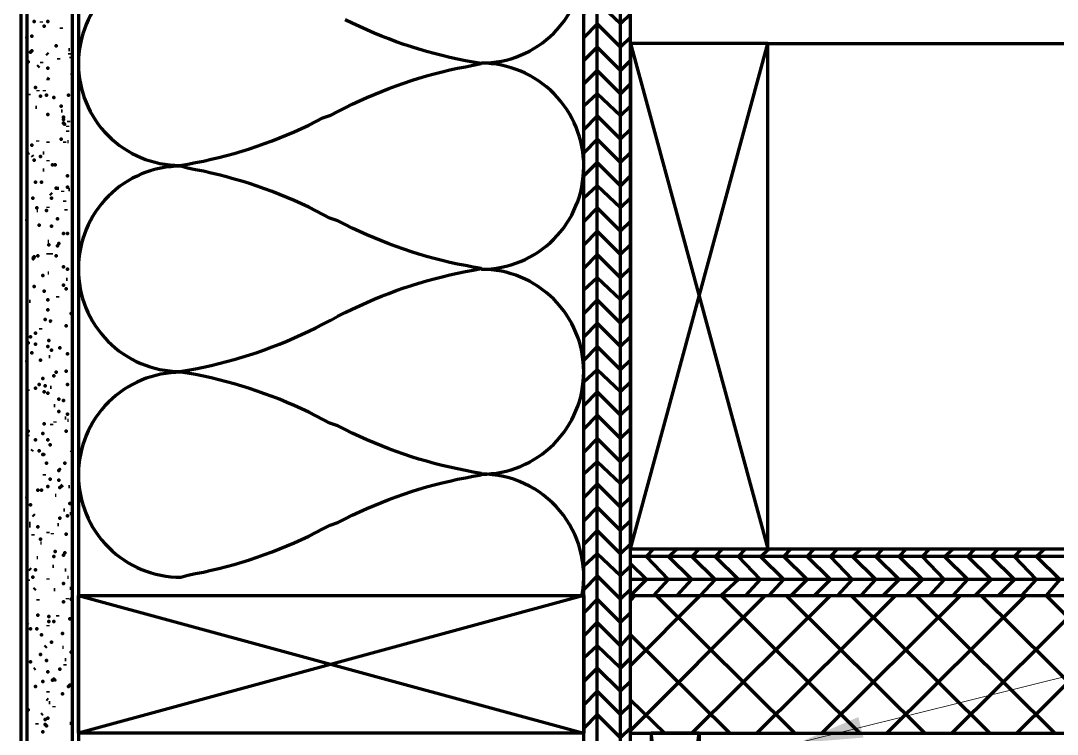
# Model space of a CAD drawing. Extents: x 207.7 to 257.7, y 176.6 to 255.2.
# Drawn here: x 210.38 to 222.45, y 199.49 to 207.8 of the extents above; entities that cross this region are included whole.
import ezdxf

# ---------------------------------------------------------------- set-up
doc = ezdxf.new("R2010")
doc.units = 0
doc.header["$MEASUREMENT"] = 0
for name, color, linetype, lineweight in [('Dt-Line 1', 9, 'Continuous', 0), ('Dt-Line 2', 6, 'Continuous', 9), ('Dt-Line 3', 7, 'Continuous', 15), ('Dt-Text', 121, 'Continuous', 20)]:
    doc.layers.add(name, color=color, linetype=linetype, lineweight=lineweight)
doc.styles.get("Standard").update_dxf_attribs({"font": 'Arial.ttf'})
doc.dimstyles.new('1 & 1 Half111', dxfattribs={"dimtxt": 0.75, "dimasz": 0.75, "dimexe": 1, "dimexo": 0.375, "dimgap": 0.5, "dimtad": 1, "dimdec": 4, "dimzin": 3, "dimdsep": 46, "dimlunit": 4, "dimtxsty": 'Standard', "dimblk": 'ARCHTICK', "dimcen": 0.09375, "dimdle": 1, "dimclrd": 253, "dimclre": 253, "dimclrt": 256, "dimadec": 0, "dimazin": 0, "dimtfac": 0.6, "dimtdec": 4, "dimtix": 1, "dimtmove": 2, "dimatfit": 0, "dimfxl": 1, "dimfrac": 1, "dimtolj": 1, "dimtzin": 0, "dimlwd": 9, "dimlwe": 9, "dimarcsym": 0})

# ---------------------------------------------------------------- blocks, each defined once
blk = doc.blocks.new('_ARCHTICK')
at = {"color": 0, "linetype": 'ByBlock', "const_width": 0.15}
blk.add_lwpolyline([(-0.5, -0.5), (0.5, 0.5)], dxfattribs=at)

msp = doc.modelspace()

# ---------------------------------------------------------------- linework, layer by layer
at = {"layer": 'Dt-Line 1', "linetype": 'Continuous', "lineweight": 158}
for p, q in [((210.62361, 207.78036), (210.62361, 207.79464)), ((210.85218, 207.72321), (210.85218, 207.70893)), ((210.96647, 207.59464), (210.98076, 207.59464)), ((210.68075, 207.42321), (210.69504, 207.40893)), ((210.9379, 207.46607), (210.95218, 207.46607)), ((210.95218, 207.40893), (210.95218, 207.42321)), ((210.58076, 207.26607), (210.59504, 207.28036)), ((210.62361, 207.32321), (210.62361, 207.30893)), ((210.82361, 207.35179), (210.82361, 207.36607)), ((210.96647, 207.36607), (210.96647, 207.38036)), ((210.48075, 206.9375), (210.48075, 206.95179)), ((210.58076, 206.99464), (210.58076, 206.98036)), ((210.65218, 206.99464), (210.65218, 206.98036)), ((210.55218, 206.79464), (210.56647, 206.79464)), ((210.85218, 206.75178), (210.86647, 206.75178)), ((210.92361, 206.58036), (210.92361, 206.56607)), ((210.9379, 206.6375), (210.9379, 206.62321)), ((210.92361, 206.52321), (210.92361, 206.50893)), ((210.58076, 206.39464), (210.58076, 206.40893)), ((210.69504, 206.39464), (210.69504, 206.38036)), ((210.89504, 206.38036), (210.89504, 206.39464)), ((210.92361, 206.39464), (210.9379, 206.39464)), ((210.50933, 206.2375), (210.52361, 206.22321)), ((210.6379, 206.26607), (210.65218, 206.26607)), ((210.6379, 206.06607), (210.65218, 206.06607)), ((210.69504, 206.18035), (210.69504, 206.16607)), ((210.86647, 205.82321), (210.86647, 205.80893)), ((210.9379, 205.8375), (210.95218, 205.8375)), ((210.72361, 205.79464), (210.7379, 205.78035)), ((210.89504, 205.69464), (210.89504, 205.70893)), ((210.56647, 205.59464), (210.58076, 205.59464)), ((210.69504, 205.6375), (210.69504, 205.62321)), ((210.90933, 205.59464), (210.90933, 205.60893)), ((210.69504, 205.2375), (210.70933, 205.2375)), ((210.69504, 205.09464), (210.69504, 205.08036)), ((210.7379, 205.08036), (210.7379, 205.09464)), ((210.69504, 204.86607), (210.70933, 204.86607)), ((210.90933, 204.79464), (210.92361, 204.79464)), ((210.98076, 204.79464), (210.98076, 204.78035)), ((210.45218, 204.70892), (210.45218, 204.69464)), ((210.48075, 204.5375), (210.49504, 204.5375)), ((210.80933, 204.59464), (210.80933, 204.58035)), ((210.60933, 204.22321), (210.60933, 204.20892)), ((210.70933, 203.89464), (210.72361, 203.89464)), ((210.72361, 203.53749), (210.7379, 203.53749)), ((210.46647, 203.49464), (210.46647, 203.50892)), ((210.76647, 203.32321), (210.78076, 203.32321)), ((210.89504, 203.18035), (210.90933, 203.18035)), ((210.98076, 203.20892), (210.98076, 203.19464)), ((210.7379, 203.10892), (210.7379, 203.09464)), ((210.78076, 203.12321), (210.78076, 203.13749)), ((210.92361, 203.15178), (210.9379, 203.15178)), ((210.46647, 202.96606), (210.46647, 202.98035)), ((210.50933, 202.79463), (210.52361, 202.80892)), ((210.96647, 202.78035), (210.98076, 202.79463)), ((210.65218, 202.52321), (210.65218, 202.50892)), ((210.9379, 202.38035), (210.95218, 202.38035)), ((210.78076, 202.28035), (210.79504, 202.28035)), ((210.88075, 202.10892), (210.89504, 202.10892)), ((210.52361, 202.05178), (210.5379, 202.03749)), ((210.95218, 202.06606), (210.96647, 202.06606)), ((210.48075, 201.95178), (210.49504, 201.95178)), ((210.48075, 201.9232), (210.49504, 201.9232)), ((210.69504, 201.85178), (210.69504, 201.83749)), ((210.75218, 201.8232), (210.75218, 201.83749)), ((210.80933, 201.93749), (210.82361, 201.93749)), ((210.52361, 201.8232), (210.52361, 201.80892)), ((210.60933, 201.7232), (210.62361, 201.7232)), ((210.56647, 201.55178), (210.58076, 201.55178)), ((210.48075, 201.4232), (210.49504, 201.40892)), ((210.75218, 201.45178), (210.76647, 201.45178)), ((210.89504, 201.40892), (210.90933, 201.40892)), ((210.46647, 201.29463), (210.46647, 201.28035)), ((210.69504, 201.30892), (210.69504, 201.29463)), ((210.92361, 201.32321), (210.9379, 201.32321)), ((210.5379, 201.18035), (210.55218, 201.19463)), ((210.76647, 201.18035), (210.78076, 201.18035)), ((210.95218, 201.19463), (210.96647, 201.19463)), ((210.58076, 201.06606), (210.58076, 201.05177)), ((210.92361, 201.06606), (210.92361, 201.08035)), ((217.48077, 201.05177), (217.53791, 201.10892)), ((217.48077, 199.53749), (219.0522, 201.10892)), ((217.78077, 201.10892), (219.39506, 199.50891)), ((218.19505, 199.50891), (219.80934, 201.10892)), ((218.9522, 199.50891), (220.56649, 201.10892)), ((219.29505, 201.10892), (220.90934, 199.50891)), ((219.70934, 199.50891), (221.32363, 201.10892)), ((220.0522, 201.10892), (221.66649, 199.50891)), ((220.46649, 199.50891), (222.08078, 201.10892)), ((220.80934, 201.10892), (222.42363, 199.50891)), ((221.56649, 201.10892), (223.18078, 199.50891)), ((221.98078, 199.50891), (223.59506, 201.10892)), ((210.80933, 200.88035), (210.80933, 200.86606)), ((210.45218, 200.78035), (210.46647, 200.79463)), ((210.69504, 200.76606), (210.69504, 200.75177)), ((210.66647, 200.50892), (210.68075, 200.52321)), ((210.86647, 200.50892), (210.88075, 200.50892)), ((210.5379, 200.25178), (210.55218, 200.26606)), ((210.89504, 200.36606), (210.90933, 200.36606)), ((210.89504, 200.30892), (210.89504, 200.29463)), ((210.68075, 199.90892), (210.69504, 199.89463)), ((210.69504, 199.99463), (210.69504, 199.98034)), ((210.70933, 199.86606), (210.72361, 199.86606)), ((210.76647, 199.8232), (210.76647, 199.80892)), ((217.48077, 199.89463), (217.88077, 199.50891)), ((210.62361, 199.7232), (210.6379, 199.73749)), ((210.96647, 199.69463), (210.98076, 199.69463)), ((210.56647, 199.6232), (210.56647, 199.60891)), ((210.95218, 199.6232), (210.96647, 199.6232)), ((218.28077, 195.22319), (217.72362, 199.50891)), ((217.72362, 195.22319), (218.28077, 199.50891))]:
    msp.add_line(p, q, dxfattribs=at)
at = {"layer": 'Dt-Line 1', "linetype": 'Continuous', "lineweight": 211}
for p, q in [((217.48077, 201.65178), (219.08077, 207.5375)), ((217.48077, 207.5375), (219.08077, 201.65178)), ((216.93791, 201.10892), (211.05218, 199.50891)), ((211.05218, 201.10892), (216.93791, 199.50891))]:
    msp.add_line(p, q, dxfattribs=at)
at = {"layer": 'Dt-Line 1', "linetype": 'Continuous', "lineweight": 158}
for points in [[(212.24504, 208.49464, 0.41421515), (211.05218, 207.30179, 0.41421515), (212.23356, 206.11832), (212.32535, 206.13367), (212.41681, 206.15058), (212.5079, 206.16905), (212.59862, 206.18907), (212.68894, 206.21064), (212.77884, 206.23375), (212.86831, 206.25839), (212.95733, 206.28456), (213.04586, 206.31224), (213.13391, 206.34144), (213.22144, 206.37215), (213.30843, 206.40435), (213.39488, 206.43805), (213.48075, 206.47323), (213.56603, 206.50989), (213.6507, 206.54803), (213.73473, 206.58763), (213.81812, 206.62869), (213.90084, 206.6712), (213.99294, 206.7027), (214.07497, 206.74666), (214.15769, 206.78917), (214.24107, 206.83023), (214.32511, 206.86983), (214.40978, 206.90797), (214.49506, 206.94463), (214.58093, 206.97981), (214.66737, 207.01351), (214.75437, 207.04571), (214.8419, 207.07641), (214.92994, 207.10561), (215.01848, 207.1333), (215.10749, 207.15947), (215.19696, 207.18411), (215.28687, 207.20721), (215.37719, 207.22878), (215.4679, 207.24881), (215.559, 207.26728), (215.65045, 207.28419), (215.74224, 207.30404), (215.65045, 207.31938), (215.559, 207.3363), (215.4679, 207.35477), (215.37719, 207.37479), (215.28687, 207.39636), (215.19696, 207.41947), (215.10749, 207.44411), (215.01848, 207.47027), (214.92994, 207.49796), (214.8419, 207.52716), (214.75437, 207.55786), (214.66737, 207.59007), (214.58093, 207.62376), (214.49506, 207.65894), (214.40978, 207.69561), (214.32511, 207.73374), (214.24107, 207.77334), (214.15769, 207.8144)], [(216.91959, 201.12213, 0.2218117), (216.65918, 202.09668, 0.22181248), (215.74505, 202.52321, 0.41421527), (216.93791, 203.71606, 0.41421527), (215.74505, 204.90892, 0.41421527), (216.93791, 206.10178, 0.41421527), (215.74505, 207.30893, 0.4142146), (216.93791, 208.50179, 0.41421527)], [(215.74224, 202.5326), (215.65045, 202.54795), (215.559, 202.56486), (215.4679, 202.58333), (215.37719, 202.60335), (215.28687, 202.62492), (215.19696, 202.64803), (215.10749, 202.67267), (215.01848, 202.69884), (214.92994, 202.72652), (214.8419, 202.75572), (214.75437, 202.78642), (214.66737, 202.81863), (214.58093, 202.85232), (214.49506, 202.88751), (214.40978, 202.92417), (214.32511, 202.9623), (214.24107, 203.0019), (214.15769, 203.04296), (214.07497, 203.08548), (213.98242, 203.11722), (213.90039, 203.16117), (213.81766, 203.20368), (213.73427, 203.24473), (213.65023, 203.28433), (213.56555, 203.32245), (213.48027, 203.35911), (213.3944, 203.39428), (213.30795, 203.42797), (213.22095, 203.46017), (213.13342, 203.49086), (213.04537, 203.52005), (212.95683, 203.54773), (212.86781, 203.57389), (212.77834, 203.59852), (212.68844, 203.62162), (212.59811, 203.64318), (212.50739, 203.66319), (212.4163, 203.68166), (212.32484, 203.69856), (212.24504, 203.70892, 0.41421515), (211.05218, 202.51606, 0.41421575), (212.24504, 201.32321), (212.32535, 201.34795), (212.41681, 201.36486), (212.5079, 201.38333), (212.59862, 201.40335), (212.68894, 201.42492), (212.77884, 201.44803), (212.86831, 201.47267), (212.95733, 201.49883), (213.04586, 201.52652), (213.13391, 201.55572), (213.22144, 201.58642), (213.30843, 201.61863), (213.39488, 201.65232), (213.48075, 201.6875), (213.56603, 201.72417), (213.6507, 201.7623), (213.73473, 201.8019), (213.81812, 201.84296), (213.90084, 201.88547), (213.98287, 201.92943), (214.07497, 201.96094), (214.15769, 202.00345), (214.24107, 202.04451), (214.32511, 202.08411), (214.40978, 202.12224), (214.49506, 202.15891), (214.58093, 202.19409), (214.66737, 202.22778), (214.75437, 202.25999), (214.8419, 202.29069), (214.92994, 202.31989), (215.01848, 202.34758), (215.10749, 202.37374), (215.19696, 202.39838), (215.28687, 202.42149), (215.37719, 202.44306), (215.4679, 202.46308), (215.559, 202.48155), (215.65045, 202.49846), (215.74224, 202.51381)]]:
    msp.add_lwpolyline(points, format="xyb", dxfattribs=at)
for points in [[(217.48077, 207.88036), (217.36648, 207.76607), (217.09505, 208.02322), (216.93791, 207.88036)], [(210.5379, 207.79464), (210.5379, 207.79464), (210.5379, 207.79466)], [(210.69504, 207.79464), (210.69504, 207.79464), (210.69504, 207.79466)], [(217.48077, 207.60893), (217.36648, 207.49464), (217.09505, 207.76607), (216.93791, 207.60893)], [(210.65218, 207.7375), (210.65218, 207.7375), (210.65218, 207.73751)], [(210.45218, 207.60893), (210.45218, 207.60893), (210.45218, 207.60894)], [(210.50933, 207.62321), (210.50933, 207.62321), (210.50933, 207.62323)], [(210.79504, 207.50893), (210.79504, 207.50893), (210.79504, 207.50894)], [(217.48077, 207.3375), (217.36648, 207.22322), (217.09505, 207.49464), (216.93791, 207.3375)], [(210.46647, 207.32321), (210.46647, 207.32321), (210.46647, 207.32323)], [(210.69504, 207.25179), (210.69504, 207.25179), (210.69504, 207.2518)], [(210.98076, 207.18036), (210.98076, 207.18036), (210.98076, 207.18037)], [(217.48077, 207.06607), (217.36648, 206.95179), (217.09505, 207.22322), (216.93791, 207.06607)], [(210.70933, 207.1375), (210.69504, 207.12321), (210.69504, 207.10893)], [(210.55218, 207.02321), (210.55218, 207.02321), (210.55218, 207.02323)], [(210.60933, 206.92321), (210.60933, 206.92321), (210.60933, 206.92323)], [(210.68075, 206.9375), (210.68075, 206.9375), (210.68075, 206.93751)], [(210.76647, 206.90893), (210.76647, 206.90893), (210.76647, 206.90894)], [(210.9379, 206.9375), (210.9379, 206.9375), (210.9379, 206.93751)], [(217.48077, 206.80893), (217.36648, 206.69464), (217.09505, 206.95179), (216.93791, 206.80893)], [(210.85218, 206.80893), (210.85218, 206.80893), (210.85218, 206.80894)], [(210.69504, 206.70893), (210.69504, 206.70893), (210.69504, 206.70894)], [(210.88075, 206.68036), (210.88075, 206.68036), (210.88075, 206.68037)], [(217.48077, 206.5375), (217.36648, 206.42321), (217.09505, 206.69464), (216.93791, 206.5375)], [(210.88075, 206.65178), (210.88075, 206.65178), (210.88075, 206.6518)], [(210.85218, 206.42321), (210.85218, 206.42321), (210.85218, 206.42323)], [(217.48077, 206.26607), (217.36648, 206.15179), (217.09505, 206.42321), (216.93791, 206.26607)], [(210.50933, 206.35178), (210.50933, 206.35178), (210.50933, 206.3518)], [(210.48075, 206.26607), (210.45218, 206.25178), (210.46647, 206.25178)], [(210.5379, 206.18035), (210.5379, 206.18035), (210.5379, 206.18037)], [(210.60933, 206.22321), (210.60933, 206.22321), (210.60933, 206.22323)], [(210.75218, 206.12321), (210.75218, 206.12321), (210.75218, 206.12323)], [(210.78076, 206.12321), (210.78076, 206.12321), (210.78076, 206.12323)], [(217.48077, 205.99464), (217.36648, 205.88036), (217.09505, 206.15179), (216.93791, 205.99464)], [(210.92361, 205.99464), (210.92361, 205.99464), (210.92361, 205.99465)], [(210.55218, 205.92321), (210.55218, 205.92321), (210.55218, 205.92323)], [(210.62361, 205.92321), (210.62361, 205.92321), (210.62361, 205.92323)], [(210.79504, 205.85178), (210.82361, 205.85178)], [(210.92361, 205.86607), (210.92361, 205.86607), (210.92361, 205.86608)], [(217.48077, 205.7375), (217.36648, 205.62321), (217.09505, 205.88036), (216.93791, 205.7375)], [(210.52361, 205.7375), (210.52361, 205.7375), (210.52361, 205.73751)], [(210.7379, 205.7375), (210.7379, 205.7375), (210.7379, 205.73751)], [(210.56647, 205.62321), (210.56647, 205.62321), (210.56647, 205.62322)], [(210.68075, 205.59464), (210.68075, 205.59464), (210.68075, 205.59465)], [(217.48077, 205.46607), (217.36648, 205.35178), (217.09505, 205.62321), (216.93791, 205.46607)], [(210.45218, 205.48035), (210.45218, 205.48035), (210.45218, 205.48037)], [(210.80933, 205.49464), (210.80933, 205.49464), (210.80933, 205.49465)], [(210.59504, 205.42321), (210.59504, 205.42321), (210.59504, 205.42322)], [(210.7379, 205.40892), (210.7379, 205.40892), (210.7379, 205.40894)], [(217.48077, 205.19464), (217.36648, 205.08036), (217.09505, 205.35178), (216.93791, 205.19464)], [(210.88075, 205.32321), (210.88075, 205.32321), (210.88075, 205.32322)], [(210.92361, 205.32321), (210.92361, 205.32321), (210.92361, 205.32322)], [(210.70933, 205.19464), (210.70933, 205.19464), (210.70933, 205.19465)], [(210.80933, 205.18035), (210.80933, 205.18035), (210.80933, 205.18037)], [(210.82361, 205.20892), (210.82361, 205.20892), (210.82361, 205.20894)], [(210.5379, 205.05178), (210.52361, 205.0375), (210.5379, 205.02321)], [(210.58076, 205.06607), (210.58076, 205.06607), (210.58076, 205.06608)], [(210.79504, 205.06607), (210.79504, 205.06607), (210.79504, 205.06608)], [(217.48077, 204.92321), (217.36648, 204.80893), (217.09505, 205.08036), (216.93791, 204.92321)], [(210.88075, 204.9375), (210.88075, 204.9375), (210.88075, 204.93751)], [(210.92361, 204.90892), (210.92361, 204.90892), (210.92361, 204.90894)], [(210.6379, 204.8375), (210.6379, 204.8375), (210.6379, 204.83751)], [(217.48077, 204.66607), (217.36648, 204.55178), (217.09505, 204.80893), (216.93791, 204.66607)], [(210.65218, 204.65178), (210.65218, 204.65178), (210.65218, 204.65179)], [(210.88075, 204.72321), (210.88075, 204.72321), (210.88075, 204.72323)], [(210.90933, 204.68035), (210.90933, 204.68035), (210.90933, 204.68037)], [(210.69504, 204.55178), (210.69504, 204.55178), (210.69504, 204.55179)], [(217.48077, 204.39464), (217.36648, 204.28035), (217.09505, 204.55178), (216.93791, 204.39464)], [(210.69504, 204.43749), (210.69504, 204.43749), (210.69504, 204.43751)], [(210.96647, 204.39464), (210.96647, 204.39464), (210.96647, 204.39465)], [(210.66647, 204.32321), (210.66647, 204.32321), (210.66647, 204.32322)], [(210.7379, 204.29464), (210.72361, 204.30892), (210.7379, 204.30892)], [(210.90933, 204.25178), (210.90933, 204.25178), (210.90933, 204.25179)], [(217.48077, 204.12321), (217.36648, 204.00893), (217.09505, 204.28035), (216.93791, 204.12321)], [(210.55218, 204.16607), (210.55218, 204.16607), (210.55218, 204.16608)], [(210.46647, 204.05178), (210.46647, 204.05178), (210.46647, 204.05179)], [(210.49504, 204.12321), (210.49504, 204.12321), (210.49504, 204.12322)], [(210.55218, 204.03749), (210.55218, 204.03749), (210.55218, 204.03751)], [(210.69504, 204.00893), (210.69504, 204.00893), (210.69504, 204.00894)], [(210.70933, 204.08035), (210.70933, 204.08035), (210.70933, 204.08037)], [(217.48077, 203.85178), (217.36648, 203.7375), (217.09505, 204.00893), (216.93791, 203.85178)], [(210.50933, 203.93749), (210.50933, 203.93749), (210.50933, 203.93751)], [(210.7379, 203.96607), (210.7379, 203.96607), (210.7379, 203.96608)], [(210.8379, 203.99464), (210.8379, 203.99464), (210.8379, 203.99465)], [(210.92361, 203.92321), (210.92361, 203.92321), (210.92361, 203.92322)], [(210.45218, 203.83749), (210.45218, 203.83749), (210.45218, 203.83751)], [(210.60933, 203.85178), (210.60933, 203.85178), (210.60933, 203.85179)], [(210.76647, 203.66606), (210.76647, 203.66606), (210.76647, 203.66608)], [(210.79504, 203.70892), (210.79504, 203.70892), (210.79504, 203.70894)], [(210.90933, 203.72321), (210.90933, 203.72321), (210.90933, 203.72322)], [(217.48077, 203.59464), (217.36648, 203.48035), (217.09505, 203.7375), (216.93791, 203.59464)], [(210.59504, 203.56606), (210.59504, 203.56606), (210.59504, 203.56608)], [(210.6379, 203.63749), (210.6379, 203.63749), (210.6379, 203.63751)], [(210.66647, 203.55178), (210.66647, 203.55178), (210.66647, 203.55179)], [(210.92361, 203.56606), (210.92361, 203.56606), (210.92361, 203.56608)], [(210.55218, 203.52321), (210.55218, 203.52321), (210.55218, 203.52322)], [(210.65218, 203.48035), (210.65218, 203.48035), (210.65218, 203.48036)], [(210.69504, 203.46607), (210.69504, 203.46607), (210.69504, 203.46608)], [(217.48077, 203.32321), (217.36648, 203.20892), (217.09505, 203.48035), (216.93791, 203.32321)], [(210.82361, 203.39464), (210.82361, 203.39464), (210.82361, 203.39465)], [(210.88075, 203.38035), (210.88075, 203.38035), (210.88075, 203.38037)], [(210.82361, 203.25178), (210.82361, 203.25178), (210.82361, 203.25179)], [(210.92361, 203.22321), (210.92361, 203.22321), (210.92361, 203.22322)], [(217.48077, 203.05178), (217.36648, 202.9375), (217.09505, 203.20892), (216.93791, 203.05178)], [(210.65218, 203.10892), (210.65218, 203.10892), (210.65218, 203.10894)], [(210.46647, 203.02321), (210.46647, 203.02321), (210.46647, 203.02322)], [(210.55218, 202.92321), (210.55218, 202.92321), (210.55218, 202.92322)], [(210.6379, 202.99464), (210.6379, 202.99464), (210.6379, 202.99465)], [(210.69504, 202.92321), (210.69504, 202.92321), (210.69504, 202.92322)], [(210.90933, 203.02321), (210.90933, 203.02321), (210.90933, 203.02322)], [(217.48077, 202.78035), (217.36648, 202.66607), (217.09505, 202.9375), (216.93791, 202.78035)], [(210.72361, 202.86606), (210.72361, 202.86606), (210.72361, 202.86608)], [(210.59504, 202.79463), (210.59504, 202.79463), (210.59504, 202.79465)], [(210.68075, 202.65178), (210.68075, 202.65178), (210.68075, 202.65179)], [(210.89504, 202.65178), (210.89504, 202.65178), (210.89504, 202.65179)], [(217.48077, 202.52321), (217.36648, 202.40892), (217.09505, 202.66607), (216.93791, 202.52321)], [(210.72361, 202.46606), (210.72361, 202.46606), (210.72361, 202.46608)], [(210.82361, 202.45178), (210.82361, 202.45178), (210.82361, 202.45179)], [(210.58076, 202.33749), (210.58076, 202.33749), (210.58076, 202.3375)], [(210.62361, 202.33749), (210.62361, 202.33749), (210.62361, 202.3375)], [(210.69504, 202.38035), (210.69504, 202.38035), (210.69504, 202.38036)], [(210.86647, 202.39464), (210.85218, 202.38035), (210.8379, 202.36606)], [(217.48077, 202.25178), (217.36648, 202.13749), (217.09505, 202.40892), (216.93791, 202.25178)], [(210.45218, 202.25178), (210.45218, 202.25178), (210.45218, 202.25179)], [(210.49504, 202.16606), (210.49504, 202.16606), (210.49504, 202.16608)], [(210.95218, 202.18035), (210.95218, 202.18035), (210.95218, 202.18036)], [(217.48077, 201.98035), (217.36648, 201.86607), (217.09505, 202.13749), (216.93791, 201.98035)], [(210.92361, 202.03749), (210.92361, 202.03749), (210.92361, 202.03751)], [(210.58076, 201.90892), (210.58076, 201.90892), (210.58076, 201.90893)], [(217.48077, 201.70892), (217.36648, 201.59464), (217.09505, 201.86607), (216.93791, 201.70892)], [(210.60933, 201.76606), (210.60933, 201.76606), (210.60933, 201.76608)], [(210.90933, 201.8232), (210.90933, 201.8232), (210.90933, 201.82322)], [(210.78076, 201.6232), (210.78076, 201.6232), (210.78076, 201.62322)], [(217.48077, 201.45178), (217.36648, 201.33749), (217.09505, 201.59464), (216.93791, 201.45178)], [(217.48077, 201.65178), (217.48077, 201.65178), (217.48077, 201.65179)], [(218.28077, 201.65178), (218.19505, 201.56606), (218.46648, 201.29463), (218.29505, 201.10892), (217.48077, 200.29463)], [(217.7522, 201.10892), (217.92363, 201.29463), (217.66648, 201.56606), (217.7522, 201.65178)], [(218.02363, 201.10892), (218.19505, 201.29463), (217.92363, 201.56606), (218.02363, 201.65178)], [(218.5522, 201.65178), (218.46648, 201.56606), (218.73791, 201.29463), (218.53791, 201.10892), (220.1522, 199.50891)], [(218.82363, 201.10892), (218.99506, 201.29463), (218.73791, 201.56606), (218.82363, 201.65178)], [(219.09506, 201.10892), (219.26648, 201.29463), (218.99506, 201.56606), (219.09506, 201.65178)], [(219.3522, 201.10892), (219.53791, 201.29463), (219.26648, 201.56606), (219.3522, 201.65178)], [(219.62363, 201.10892), (219.80934, 201.29463), (219.53791, 201.56606), (219.62363, 201.65178)], [(219.89506, 201.10892), (220.06649, 201.29463), (219.80934, 201.56606), (219.89506, 201.65178)], [(220.16649, 201.10892), (220.33792, 201.29463), (220.06649, 201.56606), (220.16649, 201.65178)], [(220.42363, 201.10892), (220.60934, 201.29463), (220.33792, 201.56606), (220.42363, 201.65178)], [(220.69506, 201.10892), (220.88077, 201.29463), (220.60934, 201.56606), (220.69506, 201.65178)], [(220.96649, 201.10892), (221.13792, 201.29463), (220.88077, 201.56606), (220.96649, 201.65178)], [(221.23792, 201.10892), (221.40935, 201.29463), (221.13792, 201.56606), (221.23792, 201.65178)], [(222.83792, 201.65178), (222.75221, 201.56606), (223.02363, 201.29463), (222.83792, 201.10892), (221.22363, 199.50891)], [(221.49506, 201.10892), (221.68077, 201.29463), (221.40935, 201.56606), (221.49506, 201.65178)], [(221.76649, 201.10892), (221.9522, 201.29463), (221.68077, 201.56606), (221.76649, 201.65178)], [(222.03792, 201.10892), (222.20935, 201.29463), (221.9522, 201.56606), (222.03792, 201.65178)], [(222.30935, 201.65178), (222.20935, 201.56606), (222.48078, 201.29463), (222.32363, 201.10892), (223.93792, 199.50891)], [(210.76647, 201.56606), (210.76647, 201.56606), (210.76647, 201.56608)], [(210.88075, 201.58035), (210.88075, 201.58035), (210.88075, 201.58036)], [(217.48077, 201.10892), (217.66648, 201.29463), (217.48077, 201.48035)], [(210.55218, 201.40892), (210.55218, 201.40892), (210.55218, 201.40893)], [(210.52361, 201.32321), (210.52361, 201.32321), (210.52361, 201.32322)], [(210.88075, 201.25177), (210.88075, 201.25177), (210.88075, 201.25179)], [(217.48077, 201.18035), (217.36648, 201.06606), (217.09505, 201.33749), (216.93791, 201.18035)], [(210.88075, 201.03749), (210.88075, 201.03749), (210.88075, 201.0375)], [(210.96647, 201.06606), (210.96647, 201.06606), (210.96647, 201.06607)], [(217.48077, 200.90892), (217.36648, 200.79463), (217.09505, 201.06606), (216.93791, 200.90892)], [(210.58076, 200.88035), (210.58076, 200.88035), (210.58076, 200.88036)], [(210.70933, 200.86606), (210.70933, 200.86606), (210.70933, 200.86607)], [(210.70933, 200.80892), (210.70933, 200.80892), (210.70933, 200.80893)], [(210.76647, 200.80892), (210.76647, 200.80892), (210.76647, 200.80893)], [(210.95218, 200.83749), (210.95218, 200.83749), (210.95218, 200.8375)], [(216.93791, 200.63749), (217.09505, 200.79463), (217.36648, 200.52321), (217.48077, 200.65177), (218.63791, 199.50891)], [(210.49504, 200.7232), (210.49504, 200.7232), (210.49504, 200.72322)], [(210.56647, 200.7232), (210.56647, 200.7232), (210.56647, 200.72322)], [(210.86647, 200.66606), (210.86647, 200.66606), (210.86647, 200.66607)], [(210.7379, 200.56606), (210.7379, 200.56606), (210.7379, 200.56607)], [(217.48077, 200.38034), (217.36648, 200.26606), (217.09505, 200.52321), (216.93791, 200.38034)], [(210.60933, 200.4232), (210.60933, 200.4232), (210.60933, 200.42322)], [(210.96647, 200.45177), (210.96647, 200.45177), (210.96647, 200.45179)], [(210.49504, 200.33749), (210.49504, 200.33749), (210.49504, 200.3375)], [(210.68075, 200.35177), (210.68075, 200.35177), (210.68075, 200.35179)], [(217.48077, 200.10892), (217.36648, 199.99463), (217.09505, 200.26606), (216.93791, 200.10892)], [(210.69504, 200.2232), (210.69504, 200.2232), (210.69504, 200.22322)], [(210.8379, 200.25178), (210.8379, 200.25178), (210.8379, 200.25179)], [(210.55218, 200.05177), (210.55218, 200.05177), (210.55218, 200.05179)], [(210.6379, 200.10892), (210.6379, 200.10892), (210.6379, 200.10893)], [(210.86647, 199.96606), (210.86647, 199.96606), (210.86647, 199.96607)], [(217.48077, 199.83749), (217.36648, 199.7232), (217.09505, 199.99463), (216.93791, 199.83749)], [(210.46647, 199.78034), (210.46647, 199.78034), (210.46647, 199.78036)], [(210.66647, 199.66606), (210.66647, 199.66606), (210.66647, 199.66607)], [(210.69504, 199.68034), (210.69504, 199.68034), (210.69504, 199.68036)], [(217.48077, 199.56606), (217.36648, 199.45178), (217.09505, 199.7232), (216.93791, 199.56606)], [(210.6379, 199.5232), (210.6379, 199.5232), (210.6379, 199.52321)]]:
    msp.add_lwpolyline(points, dxfattribs=at)
for points in [[(210.49504, 207.4375), (210.49504, 207.43751), (210.50933, 207.45179), (210.50933, 207.45179)], [(210.88075, 206.60893), (210.88075, 206.60894), (210.89504, 206.59464), (210.88075, 206.60893)], [(210.6379, 202.75178), (210.6379, 202.75179), (210.65218, 202.75178)], [(210.82361, 202.56606), (210.82361, 202.56608), (210.8379, 202.58035)], [(210.8379, 202.00892), (210.8379, 202.00893), (210.8379, 202.00892)], [(210.76647, 200.13749), (210.75218, 200.1232), (210.75218, 200.12322), (210.76647, 200.1375), (210.78076, 200.1232)], [(210.95218, 200.06606), (210.95218, 200.06607), (210.9379, 200.05177), (210.9379, 200.05177)], [(210.68075, 199.59463), (210.68075, 199.59464), (210.66647, 199.60891), (210.66647, 199.60891)]]:
    msp.add_lwpolyline(points, close=True, dxfattribs=at)
msp.add_lwpolyline([(211.05218, 204.91607, 0.41421515), (212.23356, 203.71832), (212.32535, 203.73366), (212.41681, 203.75058), (212.5079, 203.76905), (212.59862, 203.78907), (212.68894, 203.81064), (212.77884, 203.83375), (212.86831, 203.85839), (212.95733, 203.88455), (213.04586, 203.91224), (213.13391, 203.94144), (213.22144, 203.97214), (213.30843, 204.00435), (213.39488, 204.03804), (213.48075, 204.07322), (213.56603, 204.10989), (213.6507, 204.14802), (213.73473, 204.18762), (213.81812, 204.22868), (213.90084, 204.2712), (213.99294, 204.31698), (214.07497, 204.36094), (214.15769, 204.40345), (214.24107, 204.44451), (214.32511, 204.48411), (214.40978, 204.52225), (214.49506, 204.55891), (214.58093, 204.59409), (214.66737, 204.62779), (214.75437, 204.65999), (214.8419, 204.6907), (214.92994, 204.71989), (215.01848, 204.74758), (215.10749, 204.77375), (215.19696, 204.79839), (215.28687, 204.8215), (215.37719, 204.84307), (215.4679, 204.86309), (215.559, 204.88156), (215.65045, 204.89847), (215.74224, 204.91832), (215.65045, 204.93367), (215.559, 204.95058), (215.4679, 204.96905), (215.37719, 204.98907), (215.28687, 205.01064), (215.19696, 205.03375), (215.10749, 205.05839), (215.01848, 205.08455), (214.92994, 205.11224), (214.8419, 205.14144), (214.75437, 205.17214), (214.66737, 205.20435), (214.58093, 205.23804), (214.49506, 205.27323), (214.40978, 205.30989), (214.32511, 205.34802), (214.24107, 205.38762), (214.15769, 205.42868), (214.07497, 205.4712), (213.98242, 205.50294), (213.90039, 205.54689), (213.81766, 205.5894), (213.73427, 205.63045), (213.65023, 205.67005), (213.56555, 205.70817), (213.48027, 205.74483), (213.3944, 205.78), (213.30795, 205.81369), (213.22095, 205.84589), (213.13342, 205.87658), (213.04537, 205.90577), (212.95683, 205.93345), (212.86781, 205.95961), (212.77834, 205.98424), (212.68844, 206.00734), (212.59811, 206.0289), (212.50739, 206.04891), (212.4163, 206.06737), (212.32484, 206.08428), (212.24504, 206.10893, 0.41421515)], format="xyb", close=True, dxfattribs=at)
for p in [(210.5379, 207.79464), (210.69504, 207.79464), (210.65218, 207.7375), (210.45218, 207.60893), (210.50933, 207.62321), (210.79504, 207.50893), (210.49504, 207.4375), (210.50933, 207.45179), (210.46647, 207.32321), (210.69504, 207.25179), (210.98076, 207.18036), (210.55218, 207.02321), (210.60933, 206.92321), (210.68075, 206.9375), (210.76647, 206.90893), (210.9379, 206.9375), (210.85218, 206.80893), (210.69504, 206.70893), (210.88075, 206.68036), (210.88075, 206.65178), (210.88075, 206.60893), (210.85218, 206.42321), (210.50933, 206.35178), (210.60933, 206.22321), (210.5379, 206.18035), (210.75218, 206.12321), (210.78076, 206.12321), (210.92361, 205.99464), (210.55218, 205.92321), (210.62361, 205.92321), (210.79504, 205.85178), (210.92361, 205.86607), (210.52361, 205.7375), (210.7379, 205.7375), (210.56647, 205.62321), (210.68075, 205.59464), (210.45218, 205.48035), (210.80933, 205.49464), (210.59504, 205.42321), (210.7379, 205.40892), (210.88075, 205.32321), (210.92361, 205.32321), (210.70933, 205.19464), (210.80933, 205.18035), (210.82361, 205.20892), (210.5379, 205.05178), (210.58076, 205.06607), (210.79504, 205.06607), (210.88075, 204.9375), (210.92361, 204.90892), (210.6379, 204.8375), (210.5379, 204.70892), (210.65218, 204.65178), (210.88075, 204.72321), (210.90933, 204.68035), (210.69504, 204.55178), (210.69504, 204.43749), (210.96647, 204.39464), (210.66647, 204.32321), (210.90933, 204.25178), (210.55218, 204.16607), (210.46647, 204.05178), (210.49504, 204.12321), (210.55218, 204.03749), (210.69504, 204.00893), (210.70933, 204.08035), (210.50933, 203.93749), (210.7379, 203.96607), (210.8379, 203.99464), (210.92361, 203.92321), (210.45218, 203.83749), (210.60933, 203.85178), (210.76647, 203.66606), (210.79504, 203.70892), (210.90933, 203.72321), (210.59504, 203.56606), (210.6379, 203.63749), (210.66647, 203.55178), (210.92361, 203.56606), (210.55218, 203.52321), (210.65218, 203.48035), (210.69504, 203.46607), (210.82361, 203.39464), (210.88075, 203.38035), (210.82361, 203.25178), (210.92361, 203.22321), (210.65218, 203.10892), (210.46647, 203.02321), (210.55218, 202.92321), (210.6379, 202.99464), (210.69504, 202.92321), (210.90933, 203.02321), (210.72361, 202.86606), (210.59504, 202.79463), (210.6379, 202.75178), (210.68075, 202.65178), (210.82361, 202.56606), (210.89504, 202.65178), (210.72361, 202.46606), (210.82361, 202.45178), (210.58076, 202.33749), (210.62361, 202.33749), (210.69504, 202.38035), (210.8379, 202.36606), (210.45218, 202.25178), (210.49504, 202.16606), (210.95218, 202.18035), (210.8379, 202.00892), (210.92361, 202.03749), (210.58076, 201.90892), (210.60933, 201.76606), (210.90933, 201.8232), (210.78076, 201.6232), (210.89504, 201.60892), (217.48077, 201.65178), (210.76647, 201.56606), (210.88075, 201.58035), (210.55218, 201.40892), (210.52361, 201.32321), (210.88075, 201.25177), (210.88075, 201.03749), (210.96647, 201.06606), (210.58076, 200.88035), (210.70933, 200.86606), (210.70933, 200.80892), (210.76647, 200.80892), (210.95218, 200.83749), (210.49504, 200.7232), (210.56647, 200.7232), (210.62361, 200.65177), (210.86647, 200.66606), (210.7379, 200.56606), (210.60933, 200.4232), (210.96647, 200.45177), (210.49504, 200.33749), (210.68075, 200.35177), (210.69504, 200.2232), (210.8379, 200.25178), (210.55218, 200.05177), (210.6379, 200.10892), (210.75218, 200.1232), (210.76647, 200.13749), (210.9379, 200.05177), (210.95218, 200.06606), (210.86647, 199.96606), (210.46647, 199.78034), (210.66647, 199.66606), (210.69504, 199.68034), (210.66647, 199.60891), (210.68075, 199.59463), (210.6379, 199.5232)]:
    msp.add_point(p, dxfattribs=at)
at = {"layer": 'Dt-Line 2', "linetype": 'Continuous', "lineweight": 211}
for p, q in [((210.38075, 254.49473), (210.38075, 177.30888)), ((211.05218, 254.49473), (211.05218, 177.30888))]:
    msp.add_line(p, q, dxfattribs=at)
at = {"layer": 'Dt-Line 2', "linetype": 'Continuous', "lineweight": 158}
for p, q in [((210.45218, 254.49473), (210.45218, 177.30888)), ((210.98076, 254.49473), (210.98076, 177.30888)), ((219.08077, 207.5375), (226.58078, 207.5375))]:
    msp.add_line(p, q, dxfattribs=at)
at = {"layer": 'Dt-Line 3', "linetype": 'Continuous', "lineweight": 211}
for p, q in [((216.93791, 177.30888), (216.93791, 254.49473)), ((217.48077, 177.30888), (217.48077, 254.49473)), ((217.48077, 201.65178), (234.62365, 201.65178))]:
    msp.add_line(p, q, dxfattribs=at)
at = {"layer": 'Dt-Line 3', "linetype": 'Continuous', "lineweight": 158}
for p, q in [((217.09505, 177.30888), (217.09505, 254.49473)), ((217.36648, 177.30888), (217.36648, 254.49473)), ((234.62365, 201.56606), (217.48077, 201.56606)), ((234.62365, 201.29463), (217.48077, 201.29463))]:
    msp.add_line(p, q, dxfattribs=at)
at = {"layer": 'Dt-Line 3', "linetype": 'Continuous', "lineweight": 140}
msp.add_lwpolyline([(217.48077, 199.50891), (236.22366, 199.50891), (236.22366, 254.49473)], dxfattribs=at)
at = {"layer": 'Dt-Line 3', "linetype": 'Continuous', "lineweight": 211}
for points in [[(217.48077, 201.10892), (234.62365, 201.10892), (234.62365, 254.49473)], [(218.28077, 199.50891), (217.72362, 199.50891), (217.72362, 195.22319), (218.28077, 195.22319), (218.28077, 199.50891), (218.28077, 177.30888)]]:
    msp.add_lwpolyline(points, dxfattribs=at)
for points in [[(219.08077, 201.65178), (219.08077, 207.5375), (217.48077, 207.5375), (217.48077, 201.65178)], [(216.93791, 199.50891), (211.05218, 199.50891), (211.05218, 201.10892), (216.93791, 201.10892)]]:
    msp.add_lwpolyline(points, close=True, dxfattribs=at)

# ---------------------------------------------------------------- leaders
at = {"layer": 'Dt-Text'}
msp.add_leader([(219.43791, 199.39463), (237.66652, 203.92321), (239.70938, 203.92321)], dimstyle='1 & 1 Half111', override={"dimgap": 0.5, "dimtad": 0}, dxfattribs=at)

doc.saveas('drawing.dxf')
